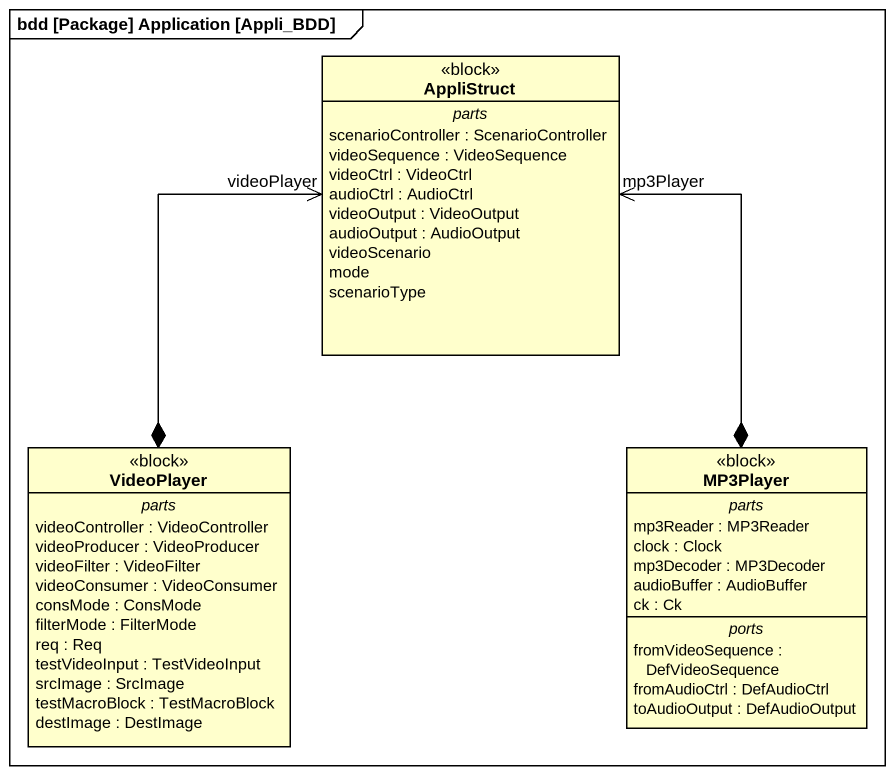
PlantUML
@startuml
mainframe bdd [Package] Application [Appli_BDD]
hide circle
hide empty members
class AppliStruct <<block>> {
  -- parts --
  scenarioController : ScenarioController
  videoSequence : VideoSequence
  videoCtrl : VideoCtrl
  audioCtrl : AudioCtrl
  videoOutput : VideoOutput
  audioOutput : AudioOutput
  videoScenario
  mode
  scenarioType
}
class VideoPlayer <<block>> {
  -- parts --
  videoController : VideoController
  videoProducer : VideoProducer
  videoFilter : VideoFilter
  videoConsumer : VideoConsumer
  consMode : ConsMode
  filterMode : FilterMode
  req : Req
  testVideoInput : TestVideoInput
  srcImage : SrcImage
  testMacroBlock : TestMacroBlock
  destImage : DestImage
}
class MP3Player <<block>> {
  -- parts --
  mp3Reader : MP3Reader
  clock : Clock
  mp3Decoder : MP3Decoder
  audioBuffer : AudioBuffer
  ck : Ck
  -- ports --
  fromVideoSequence : DefVideoSequence
  fromAudioCtrl : DefAudioCtrl
  toAudioOutput : DefAudioOutput
}
AppliStruct "videoPlayer" <--* VideoPlayer
AppliStruct "mp3Player" <--* MP3Player
@enduml
